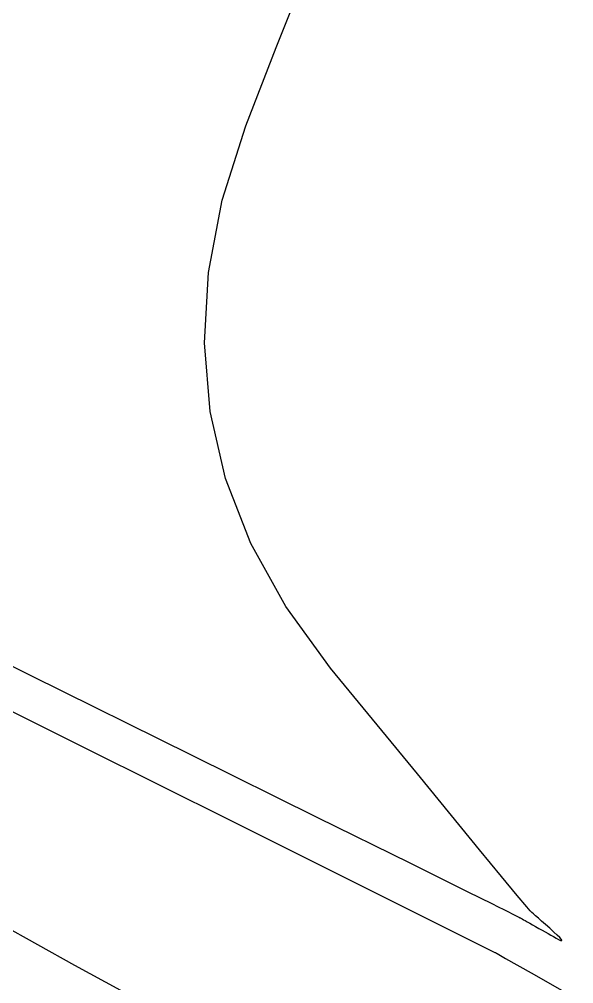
# Model space of a CAD drawing. Header units: metres. Extents: x 729358 to 732680, y 1423022 to 1426117.
# Drawn here: x 731117.92 to 731121.82, y 1425677.69 to 1425684.46 of the extents above; entities that cross this region are included whole.
import ezdxf

# ---------------------------------------------------------------- set-up
doc = ezdxf.new("R2010")
doc.units = ezdxf.units.M
doc.header["$MEASUREMENT"] = 0
doc.layers.add('CONTOUR', color=59, linetype='Continuous')
doc.layers.add('INDEX-CON', color=252, linetype='Continuous')

# ---------------------------------------------------------------- blocks, each defined once
blk = doc.blocks.new('ct 50 rai')
at = {"layer": 'CONTOUR'}
for points in [[(116.7259, -101.4547), (116.2951, -101.2194), (115.7767, -100.93)], [(115.1037, -99.06), (116.367, -99.6903), (117.4012, -100.2063), (118.2061, -100.608), (118.782, -100.8954), (119.1287, -101.0685), (119.2462, -101.1272), (119.249, -101.1287), (119.2515, -101.13), (119.2537, -101.1312), (119.2556, -101.1323), (119.2573, -101.1331), (119.2587, -101.1339), (119.2598, -101.1345), (119.2606, -101.1349), (119.3209, -101.1693), (119.5003, -101.272), (119.7989, -101.4429)]]:
    blk.add_lwpolyline(points, dxfattribs=at)
at = {"layer": 'INDEX-CON'}
blk.add_lwpolyline([(114.6214, -98.504), (115.9873, -99.1807), (117.1136, -99.7388), (118.0003, -100.1783), (118.6475, -100.499), (119.0551, -100.7011), (119.2231, -100.7845), (119.2683, -100.8071), (119.3075, -100.8266), (119.3407, -100.8432), (119.3679, -100.8567), (119.3891, -100.8673), (119.4042, -100.8749), (119.4133, -100.8794), (119.4164, -100.8809), (119.4166, -100.8811), (119.4172, -100.8814), (119.4181, -100.8818), (119.4193, -100.8825), (119.4208, -100.8833), (119.4227, -100.8842), (119.4249, -100.8854), (119.4274, -100.8867), (119.4314, -100.8889), (119.4379, -100.8925), (119.4471, -100.8977), (119.4588, -100.9043), (119.4732, -100.9125), (119.4901, -100.9221), (119.5096, -100.9333), (119.5317, -100.9459), (119.5548, -100.9591), (119.577, -100.9717), (119.5983, -100.9837), (119.6189, -100.9952), (119.6387, -101.0062), (119.6577, -101.0167), (119.6758, -101.0266), (119.6932, -101.036), (119.707, -101.0427), (119.7147, -101.0448), (119.7162, -101.0421), (119.7115, -101.0347), (119.7006, -101.0225), (119.6836, -101.0057), (119.6603, -100.9841), (119.6309, -100.9579), (119.6004, -100.9309), (119.5736, -100.9073), (119.5506, -100.8871), (119.5314, -100.8702), (119.5161, -100.8567), (119.5045, -100.8465), (119.4968, -100.8397), (119.4929, -100.8363), (119.4692, -100.8081), (119.4022, -100.7269), (119.292, -100.5929), (119.1385, -100.406), (118.9417, -100.1661), (118.7016, -99.8734), (118.4182, -99.5277), (118.0916, -99.1291), (117.7775, -98.6977), (117.5319, -98.2535), (117.3548, -97.7965), (117.2461, -97.3267), (117.2059, -96.8441), (117.2341, -96.3487), (117.3308, -95.8406), (117.496, -95.3196), (117.7089, -94.7683), (117.9489, -94.1692)], dxfattribs=at)

msp = doc.modelspace()

# ---------------------------------------------------------------- block references
msp.add_blockref('ct 50 rai', (731002.018, 1425779.0343, 78))

doc.saveas('drawing.dxf')
